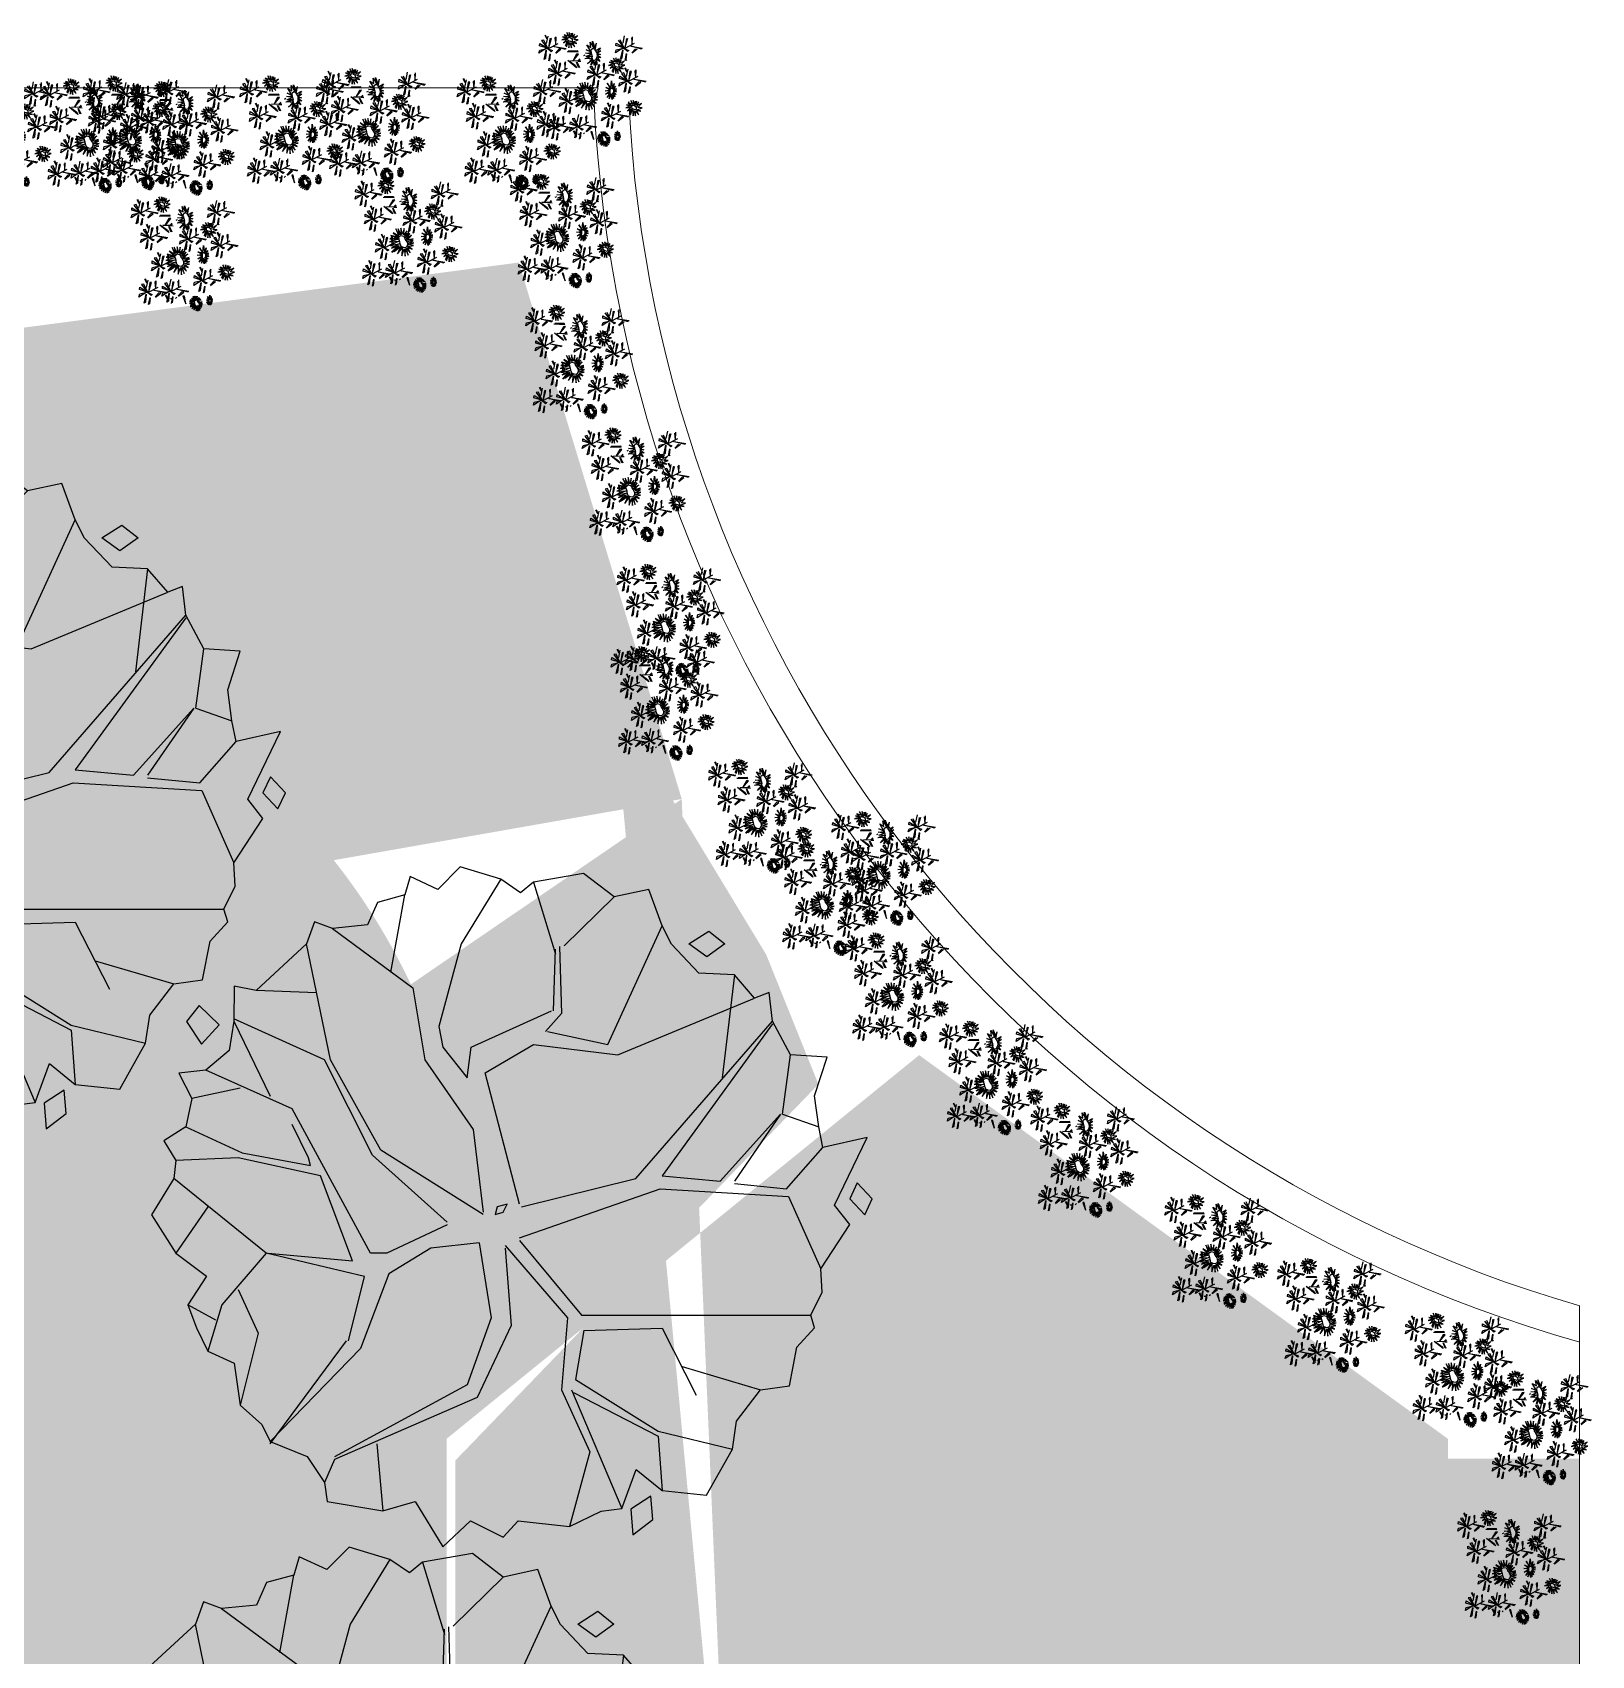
# Model space of a CAD drawing. Header units: millimetres. Extents: x 2508 to 2607, y 837 to 997.
# Drawn here: x 2516.67 to 2522.05, y 844.96 to 850.56 of the extents above; entities that cross this region are included whole.
import ezdxf

# ---------------------------------------------------------------- set-up
doc = ezdxf.new("R2010")
doc.units = ezdxf.units.MM
doc.layers.add('PISO EST', color=250, linetype='Continuous', lineweight=0)
doc.layers.add('PLANTS', color=94, linetype='Continuous')
doc.styles.add('ATTR', font='romans.shx', dxfattribs={"width": 0.8, "height": 192.960186})
pattern_1 = [(130, (5203.12635, -102.22134), (-0.364369338, -0.03187817), [0.0381, -0.4191]), (185, (5203.12635, -102.22134), (0.07048565, 0.382113286), [0.03048, -0.33528]), (79.549, (5203.096, -102.224), (-0.293885003, 0.350233376), [0.03238, -0.35618]), (133.8158, (5203.12635, -102.11974), (-0.54215808, -0.084084656), [0.05715, -0.62865]), (83.3644, (5203.08117, -102.12675), (-0.47480847, 0.49485111), [0.04857, -0.53427]), (188.816, (5203.12635, -102.11974), (-0.47480921, 0.49485024), [0.04572, -0.50292]), (159, (5203.07555, -102.14514), (-0.30322976, -0.204531037), [0.0381, -0.4191]), (214, (5203.07555, -102.14514), (-0.123604057, 0.36837593), [0.03048, -0.33528]), (108.5486, (5203.0503, -102.1622), (-0.42683298, 0.163845715), [0.03238, -0.35618]), (142.5, (5203.12635, -102.22134), (-0.0061772065, 0.169110078), [0, -0.331216, 0, -0.34036, 0, -0.33655]), (172.5, (5203.12635, -102.22134), (-0.133639325, 0.20036115), [0, -0.194056, 0, -0.323596, 0, -0.12827]), (212.5, (5203.23964, -102.22134), (-0.2711811903, -0.011457488), [0, -0.127, 0, -0.39624, 0, -0.52578]), (222.5, (5203.29044, -102.22134), (-0.296258363, 0.050852982), [0, -0.1651, 0, -0.263144, 0, -0.37338])]

# ---------------------------------------------------------------- blocks, each defined once
blk = doc.blocks.new('QWDEWFRFR')
at = {"color": 251}
blk.add_line((2661.5312, 952.5898), (2655.3312, 952.5898), dxfattribs=at)
blk = doc.blocks.new('EFCDSPPP')
at = {"color": 251}
blk.add_line((2664.9168, 948.3903), (2664.9168, 941.8902), dxfattribs=at)
blk = doc.blocks.new('TREE_DECIDUOUS_10_PLAN')
for p, q in [((-28.95, 1482.375), (-210.9, 1187.3)), ((-531.825, 1058), (-467.65, 1410.65)), ((119.225, 1469.45), (220.075, 1140.275)), ((259.05, 1178.5), (488.275, 1401.85)), ((458.5, 728.85), (706.075, 1269.6)), ((-806.925, 658.3), (-916.95, 1187.3)), ((-797.75, 1257.825), (-430.975, 987.475)), ((-210.9, 1187.3), (-311.75, 811.125)), ((210.9, 881.675), (220.075, 1163.8)), ((238.425, 1175.55), (247.6, 869.9)), ((1036.175, 1046.25), (981.15, 576.025)), ((-871.1, 963.95), (-1146.2, 975.7)), ((-430.975, 987.475), (-375.95, 658.3)), ((504.35, 681.825), (1127.875, 940.45)), ((-834.425, 658.3), (-1247.05, 846.4)), ((-1247.05, 834.65), (-1082, 493.725)), ((-165.05, 717.075), (201.75, 881.675)), ((247.6, 869.9), (174.225, 787.625)), ((586.875, 117.55), (1210.4, 834.65)), ((1210.4, 822.9), (706.075, 129.3)), ((-311.75, 811.125), (-293.425, 717.075)), ((183.4, 787.625), (458.5, 728.85)), ((-293.425, 717.075), (-183.375, 576.025)), ((-183.375, 576.025), (-165.05, 717.075)), ((-100.85, 599.525), (119.225, 728.85)), ((119.225, 728.85), (504.35, 681.825)), ((1256.25, 411.45), (1292.925, 681.825)), ((-981.15, 434.95), (-1375.425, 611.275)), ((-614.35, 223.35), (-834.425, 658.3)), ((-577.675, 246.875), (-806.925, 658.3)), ((-375.95, 658.3), (-155.875, 340.9)), ((55.025, 0), (-100.85, 599.525)), ((-1219.55, 529), (-1439.625, 481.975)), ((-623.525, -223.35), (-981.15, 434.95)), ((971.975, 105.8), (1247.075, 411.45)), ((1247.075, 411.45), (1036.175, 105.8)), ((1256.25, 411.45), (1421.3, 352.675)), ((-1467.125, 352.675), (-1210.375, 235.125)), ((-907.775, 211.6), (-981.15, 364.425)), ((-155.875, 340.9), (-110.025, -35.275)), ((-1210.375, 235.125), (-898.625, 176.325)), ((-275.075, -82.275), (-614.35, 223.35)), ((-110.025, -47.025), (-577.675, 246.875)), ((1274.575, 70.525), (1439.625, 258.625)), ((-1228.725, 211.6), (-1512.975, 199.85)), ((-852.775, 129.3), (-1228.725, 211.6)), ((-898.625, 176.325), (-907.775, 211.6)), ((-1100.35, -223.35), (-1522.15, 117.55)), ((-706.05, -258.625), (-852.775, 129.3)), ((64.2, -11.75), (586.875, 117.55)), ((706.075, 129.3), (971.975, 105.8)), ((1036.175, 94.05), (1274.575, 70.525)), ((55.025, -152.825), (696.9, 70.525)), ((696.9, 70.525), (1283.75, 35.275)), ((1283.75, 35.275), (1430.475, -293.875)), ((-1366.25, -11.75), (-1512.975, -223.35)), ((-275.075, -94.05), (-550.175, -223.35)), ((-348.45, -199.85), (-541, -317.4)), ((-128.375, -176.325), (-348.45, -199.85)), ((-128.375, -176.325), (-73.35, -517.25)), ((-9.15, -188.075), (275.1, -517.25)), ((-9.15, -199.85), (18.35, -552.5)), ((55.025, -164.575), (339.275, -505.475)), ((-1100.35, -223.35), (-1302.075, -458.475)), ((-651.025, -329.15), (-1100.35, -223.35)), ((-1091.175, -223.35), (-706.05, -258.625)), ((-550.175, -223.35), (-623.525, -223.35)), ((-724.4, -623.05), (-651.025, -329.15)), ((-541, -317.4), (-669.375, -658.3)), ((-1228.725, -387.925), (-1137.025, -587.775)), ((-1329.575, -529), (-1457.95, -458.475)), ((-1302.075, -458.475), (-1366.25, -670.05)), ((-73.35, -517.25), (-183.375, -822.875)), ((275.1, -517.25), (247.6, -846.4)), ((339.275, -505.475), (1384.625, -505.475)), ((-1137.025, -587.775), (-1219.55, -916.925)), ((18.35, -552.5), (-137.525, -881.65)), ((348.45, -576.025), (311.775, -799.375)), ((348.45, -576.025), (706.075, -564.275)), ((706.075, -564.275), (861.95, -869.9)), ((-1082, -1093.25), (-733.55, -623.05)), ((-669.375, -658.3), (-1082, -1081.5)), ((311.775, -799.375), (687.725, -1034.475)), ((797.775, -740.6), (1155.375, -846.4)), ((-183.375, -822.875), (-788.575, -1152.05)), ((-137.525, -881.65), (-788.575, -1163.8)), ((247.6, -846.4), (375.975, -1128.525)), ((293.45, -846.4), (522.675, -1387.15)), ((302.6, -858.15), (687.725, -1058)), ((687.725, -1034.475), (1027, -1116.775)), ((-596.025, -1093.25), (-568.5, -1398.9)), ((687.725, -1058), (706.075, -1304.85)), ((-788.575, -1163.8), (-834.425, -1269.6)), ((375.975, -1128.525), (284.275, -1469.425))]:
    blk.add_line(p, q)
for points in [[(-1146.2, 975.7), (-1245.9, 994.8), (-1247.05, 834.65), (-1268.825, 700.925), (-1375.425, 611.275), (-1498.075, 598.05), (-1439.625, 481.975), (-1467.125, 352.675), (-1566.85, 289.475), (-1512.975, 199.85), (-1522.15, 117.55), (-1624.15, -48.5), (-1512.975, -223.35), (-1372, -327.675), (-1457.95, -458.475), (-1417.85, -562.8), (-1366.25, -670.05), (-1245.9, -724.425), (-1219.55, -916.925), (-1119.825, -1003.625), (-1082, -1081.5), (-913.525, -1150.575), (-834.425, -1269.6), (-821.825, -1356.275), (-568.5, -1398.9), (-420.65, -1356.275), (-294.575, -1562), (-168.475, -1444.45), (-19.475, -1517.925), (49.3, -1444.45), (284.275, -1469.425), (427.55, -1400.375), (522.675, -1387.15), (588, -1209.35), (706.075, -1304.85), (908.95, -1326.9), (1027, -1116.775), (1046.5, -988.925), (1155.375, -846.4), (1287.2, -827.3), (1321.575, -650.95), (1401.825, -562.8), (1384.625, -505.475), (1436.2, -401.15), (1430.475, -293.875), (1562.275, -92.575), (1493.5, -4.4), (1642.5, 304.175), (1439.625, 258.625), (1421.3, 352.675), (1401.825, 495.2), (1459.125, 671.525), (1292.925, 681.825), (1210.4, 834.65), (1195.5, 965.425), (1127.875, 940.45), (1036.175, 1046.25), (874.55, 1053.6), (748.475, 1185.825), (706.075, 1269.6), (645.325, 1435.65), (488.275, 1401.85), (347.3, 1509.125), (119.225, 1469.45), (60.75, 1420.95), (-28.95, 1482.375), (-214.325, 1538.5), (-317.475, 1435.65), (-443.575, 1494.425), (-467.65, 1410.65), (-592.575, 1376.85), (-638.425, 1274), (-797.75, 1257.825), (-879.125, 1288.7), (-916.95, 1187.3)], [(827.575, 1187.3), (919.275, 1246.075), (992.625, 1187.3), (910.1, 1128.525)], [(-1406.375, 906.65), (-1463.7, 833.175), (-1394.925, 730.3), (-1314.675, 818.475)], [(1596.675, 98.45), (1562.275, 24.975), (1631.05, -48.5), (1665.425, 24.975)], [(0, 0), (-45.85, -11.75), (-55, -47.025), (-18.325, -35.275)], [(655.625, -1331.3), (563.95, -1390.075), (573.1, -1507.65), (664.8, -1437.1)]]:
    blk.add_lwpolyline(points, close=True)
at = {"style": 'ATTR', "width": 0.8, "flags": 9}
blk.add_attdef('ESTCODE', (0, -3614.494), '', height=65.792, dxfattribs=at)
blk = doc.blocks.new('mh')
at = {"color": 86, "linetype": 'Continuous'}
for p, q in [((998.4038, 665.3744), (998.3929, 665.3326)), ((998.3932, 665.3356), (998.3999, 665.3766)), ((998.5181, 665.3863), (998.5072, 665.3446)), ((998.5074, 665.3476), (998.5142, 665.3886)), ((998.5172, 665.3704), (998.5169, 665.3638)), ((998.531, 665.3526), (998.5172, 665.3704)), ((998.3584, 665.3136), (998.3836, 665.3082)), ((998.3877, 665.3411), (998.3611, 665.3422)), ((998.3651, 665.3379), (998.3874, 665.3404)), ((998.4008, 665.316), (998.3664, 665.3261)), ((998.367, 665.3207), (998.3997, 665.3159)), ((998.4016, 665.3141), (998.3718, 665.2999)), ((998.3733, 665.2921), (998.3994, 665.312)), ((998.383, 665.2858), (998.3985, 665.3115)), ((998.3842, 665.348), (998.4014, 665.3151)), ((998.3994, 665.312), (998.3912, 665.2849)), ((998.3985, 665.3115), (998.4169, 665.2829)), ((998.4001, 665.3105), (998.4079, 665.3292)), ((998.4059, 665.286), (998.4001, 665.3105)), ((998.4115, 665.3249), (998.4008, 665.3125)), ((998.4026, 665.3518), (998.416, 665.3392)), ((998.4168, 665.3406), (998.403, 665.3584)), ((998.4079, 665.3292), (998.4115, 665.3249)), ((998.4429, 665.3166), (998.4188, 665.3214)), ((998.4199, 665.3215), (998.4407, 665.3192)), ((998.4404, 665.3229), (998.4426, 665.3204)), ((998.4407, 665.3192), (998.4429, 665.3166)), ((998.4671, 665.3166), (998.4815, 665.3224)), ((998.4828, 665.3226), (998.4696, 665.3156)), ((998.4727, 665.3256), (998.4979, 665.3202)), ((998.502, 665.3531), (998.4754, 665.3542)), ((998.4754, 665.3542), (998.4794, 665.3499)), ((998.4794, 665.3499), (998.5017, 665.3524)), ((998.5151, 665.328), (998.4807, 665.3381)), ((998.4807, 665.3381), (998.4813, 665.3327)), ((998.4813, 665.3327), (998.514, 665.3279)), ((998.5158, 665.3261), (998.486, 665.3119)), ((998.486, 665.3119), (998.4875, 665.3041)), ((998.4875, 665.3041), (998.5137, 665.324)), ((998.4972, 665.2978), (998.5127, 665.3235)), ((998.4984, 665.36), (998.5156, 665.3271)), ((998.5137, 665.324), (998.5054, 665.2969)), ((998.5127, 665.3235), (998.5311, 665.2948)), ((998.5144, 665.3225), (998.5221, 665.3412)), ((998.5202, 665.298), (998.5144, 665.3225)), ((998.5258, 665.3369), (998.5151, 665.3245)), ((998.5169, 665.3638), (998.5302, 665.3512)), ((998.5205, 665.3201), (998.549, 665.3176)), ((998.5526, 665.3126), (998.5209, 665.3201)), ((998.5221, 665.3412), (998.5258, 665.3369)), ((998.5571, 665.3286), (998.5331, 665.3334)), ((998.5341, 665.3335), (998.5549, 665.3311)), ((998.549, 665.3176), (998.5526, 665.3126)), ((998.6385, 665.3267), (998.6276, 665.285)), ((998.6278, 665.288), (998.6346, 665.3289)), ((998.6376, 665.3108), (998.6373, 665.3042)), ((998.6514, 665.293), (998.6376, 665.3108)), ((998.3912, 665.2849), (998.383, 665.2858)), ((998.4169, 665.2829), (998.4059, 665.286)), ((998.4062, 665.3081), (998.4347, 665.3056)), ((998.4383, 665.3007), (998.4066, 665.3081)), ((998.4347, 665.3056), (998.4383, 665.3007)), ((998.4958, 665.2774), (998.4849, 665.2357)), ((998.4851, 665.2386), (998.4919, 665.2796)), ((998.4949, 665.2615), (998.4946, 665.2549)), ((998.4946, 665.2549), (998.5079, 665.2422)), ((998.5087, 665.2437), (998.4949, 665.2615)), ((998.5054, 665.2969), (998.4972, 665.2978)), ((998.5311, 665.2948), (998.5202, 665.298)), ((998.5875, 665.257), (998.6019, 665.2628)), ((998.6032, 665.2629), (998.59, 665.256)), ((998.5931, 665.2659), (998.6183, 665.2605)), ((998.6224, 665.2934), (998.5958, 665.2945)), ((998.5958, 665.2945), (998.5998, 665.2903)), ((998.5998, 665.2903), (998.6221, 665.2928)), ((998.6355, 665.2684), (998.6011, 665.2785)), ((998.6011, 665.2785), (998.6017, 665.273)), ((998.6017, 665.273), (998.6344, 665.2682)), ((998.6363, 665.2665), (998.6064, 665.2523)), ((998.6079, 665.2444), (998.6341, 665.2644)), ((998.6176, 665.2381), (998.6331, 665.2639)), ((998.6188, 665.3004), (998.636, 665.2674)), ((998.6341, 665.2644), (998.6258, 665.2372)), ((998.6331, 665.2639), (998.6515, 665.2352)), ((998.6348, 665.2629), (998.6425, 665.2815)), ((998.6406, 665.2383), (998.6348, 665.2629)), ((998.6462, 665.2773), (998.6355, 665.2648)), ((998.6373, 665.3042), (998.6506, 665.2916)), ((998.6409, 665.2604), (998.6694, 665.2579)), ((998.673, 665.253), (998.6413, 665.2605)), ((998.6425, 665.2815), (998.6462, 665.2773)), ((998.6775, 665.269), (998.6535, 665.2738)), ((998.6545, 665.2738), (998.6753, 665.2715)), ((998.6694, 665.2579), (998.673, 665.253)), ((998.6753, 665.2715), (998.6775, 665.269)), ((998.4448, 665.2077), (998.4592, 665.2134)), ((998.4605, 665.2136), (998.4473, 665.2066)), ((998.4504, 665.2166), (998.4756, 665.2112)), ((998.4797, 665.2441), (998.4531, 665.2452)), ((998.4531, 665.2452), (998.4571, 665.241)), ((998.4571, 665.241), (998.4794, 665.2434)), ((998.4928, 665.219), (998.4584, 665.2291)), ((998.4584, 665.2291), (998.459, 665.2237)), ((998.459, 665.2237), (998.4917, 665.2189)), ((998.4936, 665.2171), (998.4637, 665.2029)), ((998.4637, 665.2029), (998.4652, 665.1951)), ((998.4652, 665.1951), (998.4914, 665.2151)), ((998.4749, 665.1888), (998.4904, 665.2145)), ((998.4761, 665.2511), (998.4933, 665.2181)), ((998.4914, 665.2151), (998.4831, 665.1879)), ((998.4904, 665.2145), (998.5088, 665.1859)), ((998.4921, 665.2136), (998.4998, 665.2322)), ((998.4979, 665.189), (998.4921, 665.2136)), ((998.5035, 665.2279), (998.4928, 665.2155)), ((998.4982, 665.2111), (998.5267, 665.2086)), ((998.5303, 665.2037), (998.4986, 665.2112)), ((998.4998, 665.2322), (998.5035, 665.2279)), ((998.5348, 665.2197), (998.5108, 665.2244)), ((998.5118, 665.2245), (998.5326, 665.2222)), ((998.5267, 665.2086), (998.5303, 665.2037)), ((998.5326, 665.2222), (998.5348, 665.2197)), ((998.6064, 665.2523), (998.6079, 665.2444)), ((998.6258, 665.2372), (998.6176, 665.2381)), ((998.6515, 665.2352), (998.6406, 665.2383)), ((998.6751, 665.2165), (998.6642, 665.1748)), ((998.6645, 665.1777), (998.6712, 665.2187)), ((998.6742, 665.2006), (998.6739, 665.194)), ((998.6881, 665.1828), (998.6742, 665.2006)), ((998.6883, 665.198), (998.7149, 665.2075)), ((998.689, 665.2028), (998.6883, 665.198)), ((998.7145, 665.208), (998.689, 665.2028)), ((998.4127, 665.1544), (998.4093, 665.1525)), ((998.4093, 665.1525), (998.4103, 665.1194)), ((998.4115, 665.1164), (998.4127, 665.1544)), ((998.4438, 665.1374), (998.4206, 665.1561)), ((998.4206, 665.1561), (998.4212, 665.1492)), ((998.4212, 665.1492), (998.4449, 665.1359)), ((998.4248, 665.178), (998.4273, 665.1729)), ((998.4373, 665.1601), (998.4442, 665.1535)), ((998.4439, 665.1544), (998.4398, 665.1624)), ((998.4686, 665.1491), (998.4434, 665.1186)), ((998.445, 665.1537), (998.4443, 665.128)), ((998.4445, 665.123), (998.4606, 665.1452)), ((998.4449, 665.1543), (998.4455, 665.1637)), ((998.4477, 665.1501), (998.4671, 665.1594)), ((998.4656, 665.156), (998.4485, 665.1492)), ((998.4606, 665.1452), (998.4686, 665.1491)), ((998.4671, 665.1594), (998.4656, 665.156)), ((998.4831, 665.1879), (998.4749, 665.1888)), ((998.4905, 665.1432), (998.4796, 665.1015)), ((998.4798, 665.1045), (998.4866, 665.1454)), ((998.5088, 665.1859), (998.4979, 665.189)), ((998.5719, 665.1476), (998.5454, 665.1487)), ((998.5454, 665.1487), (998.5493, 665.1445)), ((998.5493, 665.1445), (998.5717, 665.1469)), ((998.5684, 665.1546), (998.5856, 665.1216)), ((998.588, 665.1809), (998.5771, 665.1392)), ((998.5774, 665.1421), (998.5842, 665.1831)), ((998.5872, 665.165), (998.5868, 665.1584)), ((998.5868, 665.1584), (998.6002, 665.1457)), ((998.601, 665.1472), (998.5872, 665.165)), ((998.6297, 665.1557), (998.6549, 665.1503)), ((998.659, 665.1832), (998.6324, 665.1843)), ((998.6364, 665.1801), (998.6587, 665.1825)), ((998.6721, 665.1581), (998.6377, 665.1682)), ((998.6383, 665.1628), (998.671, 665.158)), ((998.6729, 665.1562), (998.643, 665.142)), ((998.6446, 665.1342), (998.6707, 665.1542)), ((998.6543, 665.1279), (998.6697, 665.1536)), ((998.6555, 665.1902), (998.6727, 665.1572)), ((998.6707, 665.1542), (998.6624, 665.127)), ((998.6697, 665.1536), (998.6881, 665.125)), ((998.6714, 665.1527), (998.6792, 665.1713)), ((998.6772, 665.1281), (998.6714, 665.1527)), ((998.6828, 665.167), (998.6721, 665.1546)), ((998.6739, 665.194), (998.6873, 665.1813)), ((998.6775, 665.1502), (998.706, 665.1477)), ((998.7096, 665.1428), (998.6779, 665.1503)), ((998.6792, 665.1713), (998.6828, 665.167)), ((998.684, 665.139), (998.6984, 665.1447)), ((998.6997, 665.1449), (998.6864, 665.1379)), ((998.7141, 665.1588), (998.6901, 665.1635)), ((998.6912, 665.1636), (998.712, 665.1613)), ((998.6923, 665.1765), (998.6962, 665.1723)), ((998.6975, 665.1604), (998.6981, 665.155)), ((998.706, 665.1477), (998.7096, 665.1428)), ((998.405, 665.1108), (998.3941, 665.0691)), ((998.3943, 665.0721), (998.4011, 665.113)), ((998.4041, 665.0949), (998.4038, 665.0883)), ((998.4038, 665.0883), (998.4171, 665.0757)), ((998.418, 665.0771), (998.4041, 665.0949)), ((998.4744, 665.11), (998.4478, 665.1111)), ((998.4478, 665.1111), (998.4518, 665.1068)), ((998.4518, 665.1068), (998.4741, 665.1093)), ((998.4875, 665.0849), (998.4531, 665.095)), ((998.4531, 665.095), (998.4536, 665.0896)), ((998.4536, 665.0896), (998.4864, 665.0848)), ((998.4708, 665.1169), (998.488, 665.0839)), ((998.4868, 665.0794), (998.4945, 665.0981)), ((998.4982, 665.0938), (998.4875, 665.0813)), ((998.4896, 665.1273), (998.4893, 665.1207)), ((998.4893, 665.1207), (998.5026, 665.1081)), ((998.5034, 665.1095), (998.4896, 665.1273)), ((998.4945, 665.0981), (998.4982, 665.0938)), ((998.5295, 665.0855), (998.5055, 665.0903)), ((998.5065, 665.0903), (998.5273, 665.088)), ((998.5273, 665.088), (998.5295, 665.0855)), ((998.5371, 665.1112), (998.5515, 665.1169)), ((998.5528, 665.1171), (998.5395, 665.1101)), ((998.5427, 665.1201), (998.5678, 665.1147)), ((998.585, 665.1226), (998.5506, 665.1326)), ((998.5506, 665.1326), (998.5512, 665.1272)), ((998.5512, 665.1272), (998.5839, 665.1224)), ((998.5858, 665.1207), (998.556, 665.1064)), ((998.556, 665.1064), (998.5575, 665.0986)), ((998.5575, 665.0986), (998.5837, 665.1186)), ((998.5672, 665.0923), (998.5827, 665.118)), ((998.5754, 665.0914), (998.5672, 665.0923)), ((998.5837, 665.1186), (998.5754, 665.0914)), ((998.5827, 665.118), (998.6011, 665.0894)), ((998.5843, 665.1171), (998.5921, 665.1357)), ((998.5901, 665.0925), (998.5843, 665.1171)), ((998.5958, 665.1314), (998.5851, 665.119)), ((998.6011, 665.0894), (998.5901, 665.0925)), ((998.5905, 665.1146), (998.6189, 665.1121)), ((998.6226, 665.1072), (998.5908, 665.1147)), ((998.5921, 665.1357), (998.5958, 665.1314)), ((998.6271, 665.1232), (998.603, 665.128)), ((998.6041, 665.128), (998.6249, 665.1257)), ((998.6189, 665.1121), (998.6226, 665.1072)), ((998.6249, 665.1257), (998.6271, 665.1232)), ((998.6625, 665.104), (998.636, 665.1051)), ((998.636, 665.1051), (998.6399, 665.1009)), ((998.6399, 665.1009), (998.6623, 665.1034)), ((998.6756, 665.079), (998.6412, 665.0891)), ((998.6412, 665.0891), (998.6418, 665.0836)), ((998.643, 665.142), (998.6446, 665.1342)), ((998.6624, 665.127), (998.6543, 665.1279)), ((998.659, 665.111), (998.6762, 665.078)), ((998.6786, 665.1373), (998.6677, 665.0956)), ((998.668, 665.0986), (998.6748, 665.1395)), ((998.6749, 665.0735), (998.6827, 665.0921)), ((998.6864, 665.0879), (998.6757, 665.0754)), ((998.6881, 665.125), (998.6772, 665.1281)), ((998.6778, 665.1214), (998.6774, 665.1148)), ((998.6774, 665.1148), (998.6908, 665.1022)), ((998.6916, 665.1036), (998.6778, 665.1214)), ((998.6827, 665.0921), (998.6864, 665.0879)), ((998.354, 665.0411), (998.3684, 665.0469)), ((998.3697, 665.047), (998.3565, 665.0401)), ((998.3596, 665.05), (998.3848, 665.0446)), ((998.3889, 665.0775), (998.3623, 665.0786)), ((998.3623, 665.0786), (998.3663, 665.0744)), ((998.3663, 665.0744), (998.3886, 665.0769)), ((998.402, 665.0525), (998.3676, 665.0626)), ((998.3676, 665.0626), (998.3682, 665.0571)), ((998.3682, 665.0571), (998.4009, 665.0523)), ((998.4028, 665.0506), (998.3729, 665.0364)), ((998.3729, 665.0364), (998.3745, 665.0285)), ((998.3745, 665.0285), (998.4006, 665.0485)), ((998.3842, 665.0222), (998.3996, 665.048)), ((998.3853, 665.0845), (998.4025, 665.0515)), ((998.4006, 665.0485), (998.3923, 665.0213)), ((998.3996, 665.048), (998.418, 665.0193)), ((998.4013, 665.047), (998.409, 665.0656)), ((998.4071, 665.0224), (998.4013, 665.047)), ((998.4127, 665.0614), (998.402, 665.0489)), ((998.4074, 665.0445), (998.4359, 665.042)), ((998.4395, 665.0371), (998.4078, 665.0446)), ((998.409, 665.0656), (998.4127, 665.0614)), ((998.444, 665.0531), (998.42, 665.0579)), ((998.4211, 665.0579), (998.4419, 665.0556)), ((998.4359, 665.042), (998.4395, 665.0371)), ((998.4395, 665.0735), (998.4539, 665.0793)), ((998.4419, 665.0556), (998.444, 665.0531)), ((998.4552, 665.0795), (998.442, 665.0725)), ((998.4451, 665.0825), (998.4703, 665.0771)), ((998.4882, 665.083), (998.4584, 665.0688)), ((998.4584, 665.0688), (998.4599, 665.061)), ((998.4599, 665.061), (998.4861, 665.0809)), ((998.4696, 665.0547), (998.4851, 665.0804)), ((998.4778, 665.0538), (998.4696, 665.0547)), ((998.4861, 665.0809), (998.4778, 665.0538)), ((998.4851, 665.0804), (998.5035, 665.0517)), ((998.4926, 665.0549), (998.4868, 665.0794)), ((998.5035, 665.0517), (998.4926, 665.0549)), ((998.4929, 665.077), (998.5214, 665.0745)), ((998.525, 665.0695), (998.4933, 665.077)), ((998.5214, 665.0745), (998.525, 665.0695)), ((998.6277, 665.0676), (998.6421, 665.0734)), ((998.6434, 665.0735), (998.6301, 665.0665)), ((998.6333, 665.0765), (998.6585, 665.0711)), ((998.6418, 665.0836), (998.6745, 665.0788)), ((998.6764, 665.0771), (998.6466, 665.0629)), ((998.6466, 665.0629), (998.6481, 665.055)), ((998.6481, 665.055), (998.6743, 665.075)), ((998.6578, 665.0487), (998.6733, 665.0745)), ((998.666, 665.0478), (998.6578, 665.0487)), ((998.6743, 665.075), (998.666, 665.0478)), ((998.6733, 665.0745), (998.6917, 665.0458)), ((998.6807, 665.0489), (998.6749, 665.0735)), ((998.6917, 665.0458), (998.6807, 665.0489)), ((998.6811, 665.071), (998.7095, 665.0685)), ((998.7132, 665.0636), (998.6814, 665.0711)), ((998.7177, 665.0796), (998.6936, 665.0844)), ((998.6947, 665.0844), (998.7155, 665.0821)), ((998.7095, 665.0685), (998.7132, 665.0636)), ((998.7155, 665.0821), (998.7177, 665.0796)), ((998.3923, 665.0213), (998.3842, 665.0222)), ((998.418, 665.0193), (998.4071, 665.0224))]:
    blk.add_line(p, q, dxfattribs=at)
at = {"color": 50, "linetype": 'Continuous'}
for p, q in [((998.5917, 665.3731), (998.5998, 665.3562)), ((998.605, 665.3604), (998.5917, 665.3731)), ((998.6058, 665.3753), (998.605, 665.3604)), ((998.6127, 665.3579), (998.6058, 665.3753)), ((998.618, 665.3709), (998.6127, 665.3579)), ((998.6156, 665.3556), (998.618, 665.3709)), ((998.4454, 665.3132), (998.4536, 665.2963)), ((998.4587, 665.3006), (998.4454, 665.3132)), ((998.4595, 665.3155), (998.4587, 665.3006)), ((998.4664, 665.298), (998.4595, 665.3155)), ((998.4717, 665.311), (998.4664, 665.298)), ((998.4693, 665.2957), (998.4717, 665.311)), ((998.5966, 665.3483), (998.5805, 665.3447)), ((998.5805, 665.3447), (998.5944, 665.3433)), ((998.5944, 665.3433), (998.5808, 665.3359)), ((998.5808, 665.3359), (998.5935, 665.3407)), ((998.583, 665.3511), (998.5966, 665.3483)), ((998.5966, 665.351), (998.583, 665.3511)), ((998.5835, 665.3559), (998.5966, 665.351)), ((998.5964, 665.3553), (998.5835, 665.3559)), ((998.5859, 665.3623), (998.5964, 665.3553)), ((998.6017, 665.3574), (998.5859, 665.3623)), ((998.5935, 665.3407), (998.5889, 665.3268)), ((998.5889, 665.3268), (998.5979, 665.3379)), ((998.5979, 665.3379), (998.5953, 665.3212)), ((998.5953, 665.3212), (998.5998, 665.3365)), ((998.5998, 665.3365), (998.6062, 665.3186)), ((998.6037, 665.3363), (998.616, 665.3251)), ((998.6062, 665.3186), (998.6037, 665.3363)), ((998.6096, 665.3371), (998.627, 665.3312)), ((998.616, 665.3251), (998.6096, 665.3371)), ((998.6119, 665.342), (998.6336, 665.3438)), ((998.627, 665.3312), (998.6119, 665.342)), ((998.6305, 665.3634), (998.6156, 665.3556)), ((998.6156, 665.3464), (998.6339, 665.3521)), ((998.6336, 665.3438), (998.6156, 665.3464)), ((998.6301, 665.3353), (998.6165, 665.3399)), ((998.6177, 665.3517), (998.6305, 665.3634)), ((998.6339, 665.3521), (998.6177, 665.3517)), ((998.4503, 665.2885), (998.4342, 665.2848)), ((998.4342, 665.2848), (998.4481, 665.2834)), ((998.4481, 665.2834), (998.4345, 665.276)), ((998.4345, 665.276), (998.4472, 665.2808)), ((998.4367, 665.2912), (998.4503, 665.2885)), ((998.4503, 665.2911), (998.4367, 665.2912)), ((998.4372, 665.296), (998.4503, 665.2911)), ((998.4501, 665.2954), (998.4372, 665.296)), ((998.4396, 665.3024), (998.4501, 665.2954)), ((998.4554, 665.2975), (998.4396, 665.3024)), ((998.4472, 665.2808), (998.4427, 665.2669)), ((998.4427, 665.2669), (998.4516, 665.278)), ((998.4516, 665.278), (998.449, 665.2613)), ((998.449, 665.2613), (998.4535, 665.2767)), ((998.4535, 665.2767), (998.4599, 665.2587)), ((998.4574, 665.2764), (998.4697, 665.2652)), ((998.4599, 665.2587), (998.4574, 665.2764)), ((998.4634, 665.2772), (998.4807, 665.2713)), ((998.4697, 665.2652), (998.4634, 665.2772)), ((998.4656, 665.2821), (998.4874, 665.2839)), ((998.4807, 665.2713), (998.4656, 665.2821)), ((998.4843, 665.3036), (998.4693, 665.2957)), ((998.4693, 665.2865), (998.4876, 665.2922)), ((998.4874, 665.2839), (998.4693, 665.2865)), ((998.4838, 665.2754), (998.4703, 665.28)), ((998.4715, 665.2918), (998.4843, 665.3036)), ((998.4876, 665.2922), (998.4715, 665.2918)), ((998.5133, 665.2689), (998.5381, 665.2718)), ((998.5366, 665.2668), (998.5133, 665.2689)), ((998.5395, 665.2679), (998.5216, 665.255)), ((998.5216, 665.255), (998.5387, 665.2654)), ((998.5221, 665.2784), (998.5388, 665.2748)), ((998.5381, 665.2718), (998.5221, 665.2784)), ((998.531, 665.2838), (998.5409, 665.2764)), ((998.5388, 665.2748), (998.531, 665.2838)), ((998.5355, 665.2498), (998.5395, 665.2679)), ((998.5446, 665.2634), (998.5355, 665.2498)), ((998.5416, 665.2656), (998.5375, 665.2665)), ((998.538, 665.2672), (998.5381, 665.2695)), ((998.5386, 665.2662), (998.538, 665.2672)), ((998.5381, 665.2695), (998.5389, 665.2716)), ((998.5389, 665.2716), (998.5415, 665.2748)), ((998.5407, 665.2865), (998.5447, 665.277)), ((998.5409, 665.2764), (998.5407, 665.2865)), ((998.5415, 665.2748), (998.5428, 665.2755)), ((998.5468, 665.265), (998.5416, 665.2656)), ((998.5428, 665.2755), (998.5478, 665.2762)), ((998.547, 665.2474), (998.5446, 665.2634)), ((998.5447, 665.277), (998.5459, 665.2872)), ((998.5459, 665.2872), (998.5473, 665.2767)), ((998.5513, 665.265), (998.5468, 665.265)), ((998.5489, 665.264), (998.547, 665.2474)), ((998.5473, 665.2767), (998.5513, 665.2869)), ((998.5478, 665.2762), (998.5525, 665.2759)), ((998.5593, 665.2489), (998.5489, 665.264)), ((998.5513, 665.2869), (998.5524, 665.2763)), ((998.556, 665.2649), (998.5513, 665.265)), ((998.5524, 665.2763), (998.5597, 665.2853)), ((998.5525, 665.2759), (998.5578, 665.2725)), ((998.5545, 665.2646), (998.5593, 665.2489)), ((998.571, 665.2542), (998.5545, 665.2646)), ((998.5597, 665.2853), (998.556, 665.2764)), ((998.556, 665.2764), (998.5685, 665.2805)), ((998.5587, 665.2665), (998.556, 665.2649)), ((998.5576, 665.2677), (998.571, 665.2542)), ((998.5752, 665.2615), (998.5576, 665.2677)), ((998.5578, 665.2725), (998.5601, 665.2694)), ((998.5601, 665.2694), (998.5587, 665.2665)), ((998.5685, 665.2805), (998.5608, 665.2731)), ((998.5608, 665.2731), (998.5744, 665.2765)), ((998.5774, 665.2712), (998.5609, 665.2679)), ((998.5609, 665.2679), (998.5752, 665.2615)), ((998.5744, 665.2765), (998.5624, 665.2697)), ((998.5624, 665.2697), (998.5774, 665.2712)), ((998.6854, 665.2905), (998.6988, 665.292)), ((998.698, 665.2894), (998.6854, 665.2905)), ((998.6995, 665.2899), (998.6899, 665.283)), ((998.6899, 665.283), (998.6991, 665.2886)), ((998.6902, 665.2956), (998.6992, 665.2937)), ((998.6988, 665.292), (998.6902, 665.2956)), ((998.695, 665.2985), (998.7003, 665.2945)), ((998.6992, 665.2937), (998.695, 665.2985)), ((998.7019, 665.2521), (998.6958, 665.2561)), ((998.6958, 665.2561), (998.7021, 665.2486)), ((998.6974, 665.2802), (998.6995, 665.2899)), ((998.7023, 665.2875), (998.6974, 665.2802)), ((998.7019, 665.2536), (998.6979, 665.2582)), ((998.7021, 665.2556), (998.6979, 665.2582)), ((998.7007, 665.2887), (998.6985, 665.2892)), ((998.6987, 665.2896), (998.6988, 665.2908)), ((998.6991, 665.289), (998.6987, 665.2896)), ((998.6988, 665.2908), (998.6992, 665.2919)), ((998.6992, 665.2919), (998.7006, 665.2936)), ((998.7002, 665.2999), (998.7023, 665.2948)), ((998.7003, 665.2945), (998.7002, 665.2999)), ((998.7006, 665.2936), (998.7013, 665.294)), ((998.7035, 665.2884), (998.7007, 665.2887)), ((998.7027, 665.2589), (998.7011, 665.2613)), ((998.7028, 665.2598), (998.7011, 665.2613)), ((998.7013, 665.294), (998.704, 665.2944)), ((998.7023, 665.2948), (998.703, 665.3003)), ((998.7036, 665.2789), (998.7023, 665.2875)), ((998.703, 665.3003), (998.7037, 665.2947)), ((998.7059, 665.2884), (998.7035, 665.2884)), ((998.7046, 665.2878), (998.7036, 665.2789)), ((998.7037, 665.2947), (998.7059, 665.3001)), ((998.704, 665.2944), (998.7065, 665.2942)), ((998.7102, 665.2797), (998.7046, 665.2878)), ((998.7059, 665.3001), (998.7064, 665.2944)), ((998.7084, 665.2883), (998.7059, 665.2884)), ((998.7064, 665.2944), (998.7104, 665.2993)), ((998.7065, 665.2942), (998.7094, 665.2924)), ((998.7071, 665.2559), (998.7108, 665.2525)), ((998.7076, 665.2881), (998.7102, 665.2797)), ((998.7164, 665.2826), (998.7076, 665.2881)), ((998.7078, 665.2639), (998.7104, 665.2537)), ((998.7127, 665.255), (998.7078, 665.2639)), ((998.7104, 665.2993), (998.7084, 665.2945)), ((998.7084, 665.2945), (998.7151, 665.2967)), ((998.7098, 665.2892), (998.7084, 665.2883)), ((998.7093, 665.2898), (998.7164, 665.2826)), ((998.7187, 665.2865), (998.7093, 665.2898)), ((998.7094, 665.2924), (998.7106, 665.2907)), ((998.7106, 665.2907), (998.7098, 665.2892)), ((998.7106, 665.2643), (998.7127, 665.255)), ((998.7161, 665.2549), (998.7106, 665.2643)), ((998.7151, 665.2967), (998.711, 665.2927)), ((998.711, 665.2927), (998.7183, 665.2945)), ((998.7199, 665.2917), (998.711, 665.2899)), ((998.711, 665.2899), (998.7187, 665.2865)), ((998.7183, 665.2945), (998.7118, 665.2909)), ((998.7118, 665.2909), (998.7199, 665.2917)), ((998.7151, 665.2652), (998.7161, 665.2549)), ((998.7191, 665.2559), (998.7151, 665.2652)), ((998.7202, 665.2645), (998.7191, 665.2559)), ((998.7217, 665.2552), (998.7202, 665.2645)), ((998.7267, 665.2621), (998.7217, 665.2552)), ((998.7237, 665.254), (998.7267, 665.2621)), ((998.7333, 665.2587), (998.7237, 665.254)), ((998.7251, 665.2517), (998.7333, 665.2587)), ((998.7379, 665.2547), (998.7251, 665.2517)), ((998.7263, 665.2499), (998.7379, 665.2547)), ((998.3768, 665.2036), (998.3983, 665.2115)), ((998.3999, 665.2084), (998.3768, 665.2036)), ((998.3792, 665.1956), (998.3999, 665.2084)), ((998.4071, 665.2133), (998.3829, 665.2177)), ((998.3983, 665.2115), (998.3829, 665.2177)), ((998.4086, 665.2141), (998.399, 665.2311)), ((998.399, 665.2311), (998.4124, 665.2208)), ((998.4001, 665.206), (998.4022, 665.21)), ((998.4037, 665.2005), (998.4001, 665.206)), ((998.4035, 665.2111), (998.4022, 665.21)), ((998.4035, 665.2111), (998.4149, 665.2179)), ((998.4102, 665.1992), (998.4037, 665.2005)), ((998.4157, 665.2017), (998.4062, 665.1817)), ((998.4097, 665.233), (998.4184, 665.22)), ((998.4124, 665.2208), (998.4097, 665.233)), ((998.4176, 665.2002), (998.4102, 665.1992)), ((998.4149, 665.2179), (998.4199, 665.2192)), ((998.4179, 665.1795), (998.4157, 665.2017)), ((998.4194, 665.2005), (998.4176, 665.2002)), ((998.4207, 665.2006), (998.4179, 665.1795)), ((998.4184, 665.22), (998.4223, 665.232)), ((998.4194, 665.2005), (998.4305, 665.2028)), ((998.4199, 665.2192), (998.4252, 665.2195)), ((998.4217, 665.1999), (998.4293, 665.1812)), ((998.4223, 665.232), (998.4239, 665.2199)), ((998.4239, 665.2199), (998.4325, 665.2329)), ((998.4252, 665.2195), (998.4319, 665.2189)), ((998.4285, 665.2024), (998.4368, 665.1778)), ((998.4286, 665.2024), (998.4293, 665.1812)), ((998.4296, 665.2023), (998.4292, 665.2007)), ((998.4303, 665.1995), (998.4295, 665.2026)), ((998.4385, 665.2043), (998.4305, 665.2028)), ((998.4319, 665.2189), (998.4374, 665.2166)), ((998.4325, 665.2329), (998.4326, 665.2206)), ((998.4326, 665.2206), (998.4462, 665.2292)), ((998.4362, 665.1929), (998.4358, 665.203)), ((998.4374, 665.2166), (998.442, 665.213)), ((998.4462, 665.2292), (998.438, 665.2175)), ((998.438, 665.2175), (998.4579, 665.2188)), ((998.4542, 665.1872), (998.438, 665.2012)), ((998.4424, 665.206), (998.4385, 665.2043)), ((998.4397, 665.2046), (998.4542, 665.1872)), ((998.4595, 665.1983), (998.4397, 665.2046)), ((998.442, 665.213), (998.4433, 665.2091)), ((998.4585, 665.2097), (998.4421, 665.209)), ((998.4421, 665.209), (998.4595, 665.1983)), ((998.4433, 665.2091), (998.4424, 665.206)), ((998.4579, 665.2188), (998.446, 665.2143)), ((998.446, 665.2143), (998.4585, 665.2097)), ((998.5491, 665.1941), (998.5326, 665.2049)), ((998.5326, 665.2049), (998.5442, 665.1911)), ((998.5517, 665.1912), (998.5365, 665.2089)), ((998.5531, 665.1983), (998.5365, 665.2089)), ((998.5571, 665.1936), (998.5424, 665.2146)), ((998.5625, 665.1965), (998.5424, 665.2146)), ((998.5515, 665.1993), (998.5543, 665.1975)), ((998.5521, 665.2007), (998.5543, 665.1975)), ((998.5536, 665.2045), (998.5605, 665.1983)), ((998.5548, 665.2195), (998.5597, 665.2006)), ((998.564, 665.2029), (998.5548, 665.2195)), ((998.5602, 665.2202), (998.564, 665.2029)), ((998.5704, 665.2027), (998.5602, 665.2202)), ((998.5685, 665.2219), (998.5704, 665.2027)), ((998.5759, 665.2045), (998.5685, 665.2219)), ((998.578, 665.2206), (998.5759, 665.2045)), ((998.5807, 665.2032), (998.578, 665.2206)), ((998.59, 665.2161), (998.5807, 665.2032)), ((998.5844, 665.201), (998.59, 665.2161)), ((998.6024, 665.2097), (998.5844, 665.201)), ((998.587, 665.1968), (998.6024, 665.2097)), ((998.6108, 665.2023), (998.587, 665.1968)), ((998.5894, 665.1934), (998.6108, 665.2023)), ((998.6995, 665.2445), (998.688, 665.2413)), ((998.688, 665.2413), (998.7002, 665.2416)), ((998.6887, 665.2471), (998.6995, 665.2445)), ((998.7004, 665.2468), (998.6887, 665.2471)), ((998.7002, 665.2416), (998.6889, 665.2361)), ((998.6889, 665.2361), (998.7006, 665.2384)), ((998.7006, 665.2384), (998.6894, 665.2321)), ((998.6894, 665.2321), (998.7026, 665.2372)), ((998.6928, 665.2522), (998.7004, 665.2468)), ((998.7021, 665.2486), (998.6928, 665.2522)), ((998.7026, 665.2372), (998.6964, 665.227)), ((998.6964, 665.227), (998.7053, 665.2368)), ((998.7053, 665.2368), (998.7017, 665.2229)), ((998.7017, 665.2229), (998.7062, 665.2362)), ((998.704, 665.2512), (998.7048, 665.2503)), ((998.704, 665.2508), (998.7048, 665.2503)), ((998.706, 665.2531), (998.7075, 665.2521)), ((998.7062, 665.2362), (998.7075, 665.2211)), ((998.7063, 665.2538), (998.7075, 665.2521)), ((998.7075, 665.2211), (998.7084, 665.2369)), ((998.7084, 665.2369), (998.7133, 665.2203)), ((998.7123, 665.2379), (998.7193, 665.2224)), ((998.7133, 665.2203), (998.7123, 665.2379)), ((998.7167, 665.2382), (998.7249, 665.2239)), ((998.7193, 665.2224), (998.7167, 665.2382)), ((998.7199, 665.2383), (998.7312, 665.2287)), ((998.7249, 665.2239), (998.7199, 665.2383)), ((998.7225, 665.2522), (998.722, 665.2493)), ((998.722, 665.2493), (998.7313, 665.2391)), ((998.7223, 665.2409), (998.7357, 665.2354)), ((998.7312, 665.2287), (998.7223, 665.2409)), ((998.7324, 665.2407), (998.7225, 665.2522)), ((998.7245, 665.2435), (998.7389, 665.2432)), ((998.7357, 665.2354), (998.7245, 665.2435)), ((998.7399, 665.2496), (998.7263, 665.2499)), ((998.7264, 665.2476), (998.7399, 665.2496)), ((998.7389, 665.2432), (998.7264, 665.2476)), ((998.735, 665.2359), (998.7331, 665.2386)), ((998.3575, 665.1521), (998.3656, 665.1353)), ((998.3707, 665.1395), (998.3575, 665.1521)), ((998.3716, 665.1544), (998.3707, 665.1395)), ((998.3784, 665.137), (998.3716, 665.1544)), ((998.3838, 665.1499), (998.3784, 665.137)), ((998.3977, 665.1983), (998.3792, 665.1956)), ((998.3814, 665.1347), (998.3838, 665.1499)), ((998.3963, 665.1425), (998.3814, 665.1347)), ((998.3835, 665.1308), (998.3963, 665.1425)), ((998.3894, 665.1842), (998.3977, 665.1983)), ((998.4118, 665.1979), (998.3894, 665.1842)), ((998.4062, 665.1817), (998.4118, 665.1979)), ((998.4362, 665.1929), (998.4368, 665.1778)), ((998.5395, 665.1834), (998.518, 665.1775)), ((998.518, 665.1775), (998.5408, 665.1779)), ((998.5194, 665.1883), (998.5395, 665.1834)), ((998.541, 665.1877), (998.5194, 665.1883)), ((998.5408, 665.1779), (998.5197, 665.1677)), ((998.5197, 665.1677), (998.5414, 665.1719)), ((998.5414, 665.1719), (998.5206, 665.1602)), ((998.5206, 665.1602), (998.5453, 665.1699)), ((998.527, 665.1976), (998.541, 665.1877)), ((998.5442, 665.1911), (998.527, 665.1976)), ((998.5453, 665.1699), (998.5336, 665.1507)), ((998.5336, 665.1507), (998.5503, 665.1691)), ((998.5503, 665.1691), (998.5435, 665.1432)), ((998.5435, 665.1432), (998.5519, 665.1679)), ((998.5478, 665.1957), (998.5492, 665.1941)), ((998.5478, 665.195), (998.5492, 665.1941)), ((998.5519, 665.1679), (998.5544, 665.1399)), ((998.5544, 665.1399), (998.556, 665.1692)), ((998.556, 665.1692), (998.5651, 665.1384)), ((998.5632, 665.1711), (998.5763, 665.1422)), ((998.5651, 665.1384), (998.5632, 665.1711)), ((998.5715, 665.1716), (998.5866, 665.1451)), ((998.5763, 665.1422), (998.5715, 665.1716)), ((998.5774, 665.1718), (998.5983, 665.154)), ((998.5866, 665.1451), (998.5774, 665.1718)), ((998.5819, 665.1767), (998.6068, 665.1664)), ((998.5983, 665.154), (998.5819, 665.1767)), ((998.586, 665.1816), (998.6128, 665.181)), ((998.6068, 665.1664), (998.586, 665.1816)), ((998.6146, 665.1928), (998.5894, 665.1934)), ((998.5895, 665.1891), (998.6146, 665.1928)), ((998.6128, 665.181), (998.5895, 665.1891)), ((998.3623, 665.1274), (998.3463, 665.1238)), ((998.3463, 665.1238), (998.3602, 665.1223)), ((998.3602, 665.1223), (998.3466, 665.115)), ((998.3466, 665.115), (998.3592, 665.1198)), ((998.3488, 665.1302), (998.3623, 665.1274)), ((998.3624, 665.1301), (998.3488, 665.1302)), ((998.3492, 665.135), (998.3624, 665.1301)), ((998.3622, 665.1344), (998.3492, 665.135)), ((998.3517, 665.1413), (998.3622, 665.1344)), ((998.3674, 665.1365), (998.3517, 665.1413)), ((998.3592, 665.1198), (998.3547, 665.1059)), ((998.3547, 665.1059), (998.3637, 665.117)), ((998.3637, 665.117), (998.3611, 665.1003)), ((998.3611, 665.1003), (998.3656, 665.1156)), ((998.3656, 665.1156), (998.3719, 665.0976)), ((998.3695, 665.1153), (998.3817, 665.1042)), ((998.3719, 665.0976), (998.3695, 665.1153)), ((998.3754, 665.1161), (998.3927, 665.1103)), ((998.3817, 665.1042), (998.3754, 665.1161)), ((998.3776, 665.1211), (998.3994, 665.1228)), ((998.3927, 665.1103), (998.3776, 665.1211)), ((998.3814, 665.1255), (998.3997, 665.1312)), ((998.3994, 665.1228), (998.3814, 665.1255)), ((998.3958, 665.1143), (998.3823, 665.119)), ((998.3997, 665.1312), (998.3835, 665.1308))]:
    blk.add_line(p, q, dxfattribs=at)
for points in [[(998.5995, 665.3481), (998.5997, 665.3498), (998.6013, 665.3519), (998.6047, 665.3545), (998.6104, 665.3547), (998.6136, 665.3525), (998.6122, 665.349), (998.611, 665.345), (998.6082, 665.3403), (998.6035, 665.3394), (998.5998, 665.3396), (998.597, 665.3431), (998.5985, 665.3472), (998.6001, 665.3495)], [(998.4532, 665.2882), (998.4534, 665.2899), (998.455, 665.2921), (998.4584, 665.2946), (998.4641, 665.2948), (998.4674, 665.2926), (998.4659, 665.2891), (998.4647, 665.2851), (998.462, 665.2805), (998.4572, 665.2795), (998.4535, 665.2797), (998.4507, 665.2832), (998.4522, 665.2873), (998.4538, 665.2897)], [(998.56, 665.1951), (998.5648, 665.1979), (998.5689, 665.2001), (998.577, 665.2002), (998.5825, 665.197), (998.5857, 665.193), (998.5846, 665.1861), (998.5806, 665.1783), (998.5744, 665.1762), (998.565, 665.1741), (998.5576, 665.1718), (998.5482, 665.1703), (998.5429, 665.1788), (998.5449, 665.1866), (998.5511, 665.1912)], [(998.7106, 665.2508), (998.7132, 665.2523), (998.7153, 665.2535), (998.7197, 665.2536), (998.7226, 665.2518), (998.7244, 665.2497), (998.7238, 665.246), (998.7216, 665.2418), (998.7183, 665.2406), (998.7132, 665.2395), (998.7093, 665.2383), (998.7042, 665.2375), (998.7014, 665.242), (998.7025, 665.2462), (998.7058, 665.2487)], [(998.7106, 665.2508), (998.7098, 665.2506), (998.7093, 665.2502), (998.7088, 665.2499), (998.7084, 665.2495), (998.7077, 665.2492), (998.7068, 665.2489), (998.7058, 665.2486), (998.7058, 665.2487)], [(998.56, 665.1951), (998.5587, 665.1948), (998.5577, 665.194), (998.5568, 665.1935), (998.5559, 665.1927), (998.5547, 665.1921), (998.5529, 665.1916), (998.5512, 665.1911), (998.5511, 665.1912)], [(998.3653, 665.1271), (998.3655, 665.1289), (998.3671, 665.131), (998.3704, 665.1336), (998.3762, 665.1338), (998.3794, 665.1315), (998.378, 665.128), (998.3768, 665.124), (998.374, 665.1194), (998.3692, 665.1185), (998.3655, 665.1187), (998.3628, 665.1222), (998.3643, 665.1263), (998.3658, 665.1286)]]:
    blk.add_lwpolyline(points, dxfattribs=at)

msp = doc.modelspace()

# ---------------------------------------------------------------- hatches: boundary and pattern name
at = {"layer": 'PISO EST', "lineweight": 0}
h = msp.add_hatch(dxfattribs=at)
h.set_pattern_fill('AR-CONC', color=256, scale=0.002, style=0)
h.set_pattern_definition(pattern_1)
h.paths.add_polyline_path([(2521.5552, 845.7106), (2519.7311, 847.0337), (2518.1007, 845.7106), (2518.1007, 841.66), (2521.5552, 841.66)])
h.paths.add_polyline_path([(2518.9121, 847.9168), (2515.5303, 847.3225), (2515.5303, 843.1695), (2517.3022, 842.1637), (2519.1143, 843.1695)])
h.paths.add_polyline_path([(2518.3501, 849.7666), (2513.5913, 849.1412), (2513.5913, 847.1779), (2517.8318, 847.1779), (2518.9121, 847.9168)])
h = msp.add_hatch(dxfattribs=at)
h.set_pattern_fill('AR-CONC', color=256, scale=0.002, style=0)
h.set_pattern_definition(pattern_1)
edge = h.paths.add_edge_path()
edge.add_arc((2515.9799, 846.3366), 2.2078, 180, 540, ccw=False)
h.paths.add_polyline_path([(2518.6756, 848.2515), (2519.2033, 847.3807), (2519.3836, 846.9333), (2518.1311, 845.636), (2518.1311, 843.2529), (2519.1482, 843.2529)])
h.paths.add_polyline_path([(2522.0095, 839.7814), (2521.0882, 839.7814), (2521.0882, 845.6421), (2522.0095, 845.6421)])

# ---------------------------------------------------------------- linework, layer by layer
msp.add_lwpolyline([(2512.5257, 850.3685), (2518.6239, 850.3685), (2518.6096, 850.3193)], dxfattribs=at)
msp.add_lwpolyline([(2522.0095, 846.169), (2522.0095, 839.6675, -3.603516)], format="xyb", dxfattribs=at)
at = {"layer": 'PISO EST', "color": 251}
for centre, radius, start, end in [((2523.1899, 850.3686), 10.766, 180.00058, 263.7004), ((2523.2776, 850.5421), 10.7533, 180.92531, 263.22778), ((2523.2776, 850.5421), 4.6733, 182.7333, 254.256), ((2523.2776, 850.5421), 4.5533, 182.7691, 253.8298)]:
    msp.add_arc(centre, radius, start, end, dxfattribs=at)

# ---------------------------------------------------------------- block references
at = {"rotation": 270}
for p in [(1853.4004, 1848.9062), (1851.3616, 1848.7482), (1851.6804, 1848.7461), (1851.8278, 1848.7565), (1851.9939, 1848.7376), (1852.3689, 1848.7565), (1852.6519, 1848.7814), (1853.1181, 1848.7565), (1852.7658, 1848.403), (1853.302, 1848.4181), (1851.9936, 1848.3392), (1853.3546, 1847.9662), (1853.5493, 1847.543), (1853.6702, 1847.0728), (1853.6491, 1846.7891), (1853.9858, 1846.4002), (1854.4107, 1846.2202), (1854.4107, 1846.2202), (1854.2155, 1846.1162), (1854.457, 1845.8015), (1854.7825, 1845.4973), (1855.0975, 1845.2141), (1855.5595, 1844.8994), (1855.948, 1844.6791), (1856.389, 1844.4902), (1856.662, 1844.2909), (1856.5696, 1843.8102)]:
    msp.add_blockref('mh', p, dxfattribs=at)
at = {"layer": 'PISO EST', "color": 196, "lineweight": 0}
msp.add_blockref('QWDEWFRFR', (-142.9073, -102.2213), dxfattribs=at)
at = {"layer": 'PISO EST', "lineweight": 0}
msp.add_blockref('EFCDSPPP', (-142.9073, -102.2213), dxfattribs=at)
at = {"layer": 'PLANTS', "xscale": 0.000756, "yscale": 0.000756, "zscale": 0.000756}
for p in [(2516.2862, 847.9193), (2518.3104, 846.5194), (2517.9275, 844.1742)]:
    msp.add_blockref('TREE_DECIDUOUS_10_PLAN', p, dxfattribs=at)

doc.saveas('drawing.dxf')
